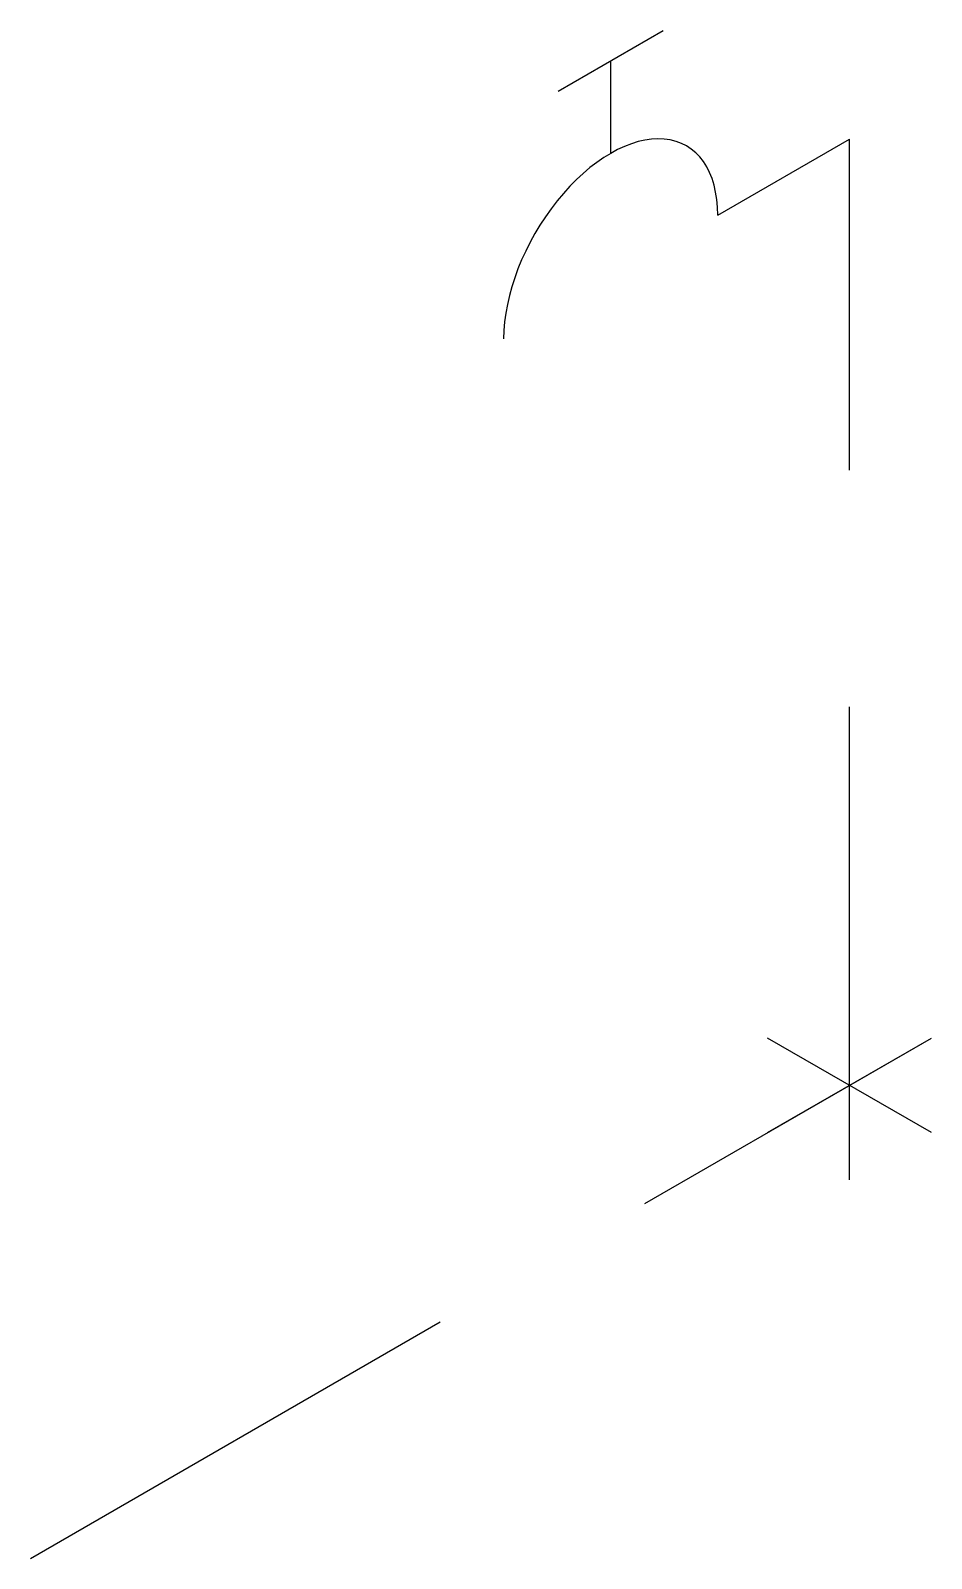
# Model space of a CAD drawing. Header units: millimetres. Extents: x -9842.635 to -9842.159, y -59.105 to -58.298.
import ezdxf

# ---------------------------------------------------------------- set-up
doc = ezdxf.new("R2010")
doc.units = ezdxf.units.MM
doc.linetypes.add('HIDDEN', pattern=[0.375, 0.25, -0.125])
doc.layers.add('Tub_iso_instalações', color=2, linetype='Continuous')

msp = doc.modelspace()

# ---------------------------------------------------------------- linework, layer by layer
at = {"layer": 'Tub_iso_instalações', "color": 3}
for p, q in [((-9842.35587, -58.32955), (-9842.30038, -58.29751)), ((-9842.32812, -58.36241), (-9842.32812, -58.31353)), ((-9842.27152, -58.39509), (-9842.20183, -58.35485))]:
    msp.add_line(p, q, dxfattribs=at)
at = {"layer": 'Tub_iso_instalações', "color": 1, "linetype": 'HIDDEN'}
for p, q in [((-9842.20183, -58.90485), (-9842.20183, -58.35485)), ((-9842.63485, -59.10485), (-9842.15853, -58.82985)), ((-9842.24513, -58.87985), (-9842.15853, -58.82985)), ((-9842.15853, -58.87985), (-9842.24513, -58.82985))]:
    msp.add_line(p, q, dxfattribs=at)
at = {"layer": 'Tub_iso_instalações', "color": 3}
msp.add_ellipse((-9842.32812, -58.42776), major_axis=(-0.04002, -0.06932), ratio=0.57735, start_param=2.356194, end_param=5.497787, dxfattribs=at)

doc.saveas('drawing.dxf')
